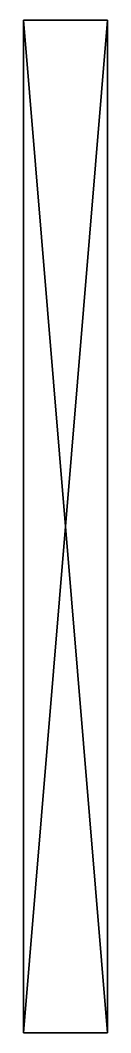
# Model space of a CAD drawing. Extents: x 1 to 44.5, y 66.4 to 126.4.
# Drawn here: x 39.5 to 44.5, y 66.4 to 126.4 of the extents above.
import ezdxf

# ---------------------------------------------------------------- set-up
doc = ezdxf.new("R2010")
doc.units = 0
doc.header["$MEASUREMENT"] = 0
doc.layers.add('STL2DXF', color=7, linetype='Continuous')

msp = doc.modelspace()

# ---------------------------------------------------------------- linework, layer by layer
at = {"layer": 'STL2DXF'}
for points in [[(44.45, 66.375, 17.3), (39.45, 126.375, 17.3), (39.45, 66.375, 17.3)], [(39.45, 126.375, 17.3), (44.45, 66.375, 17.3), (44.45, 126.375, 17.3)], [(44.45, 126.375, 12.3), (39.45, 66.375, 12.3), (39.45, 126.375, 12.3)], [(39.45, 66.375, 12.3), (44.45, 126.375, 12.3), (44.45, 66.375, 12.3)], [(39.45, 66.375, 12.3), (39.45, 126.375, 17.3), (39.45, 126.375, 12.3)], [(39.45, 126.375, 17.3), (39.45, 66.375, 12.3), (39.45, 66.375, 17.3)], [(44.45, 126.375, 12.3), (39.45, 126.375, 17.3), (44.45, 126.375, 17.3)], [(39.45, 126.375, 17.3), (44.45, 126.375, 12.3), (39.45, 126.375, 12.3)], [(44.45, 66.375, 17.3), (44.45, 126.375, 12.3), (44.45, 126.375, 17.3)], [(44.45, 126.375, 12.3), (44.45, 66.375, 17.3), (44.45, 66.375, 12.3)], [(39.45, 66.375, 12.3), (44.45, 66.375, 17.3), (39.45, 66.375, 17.3)], [(44.45, 66.375, 17.3), (39.45, 66.375, 12.3), (44.45, 66.375, 12.3)]]:
    msp.add_3dface(points, dxfattribs=at)

doc.saveas('drawing.dxf')
